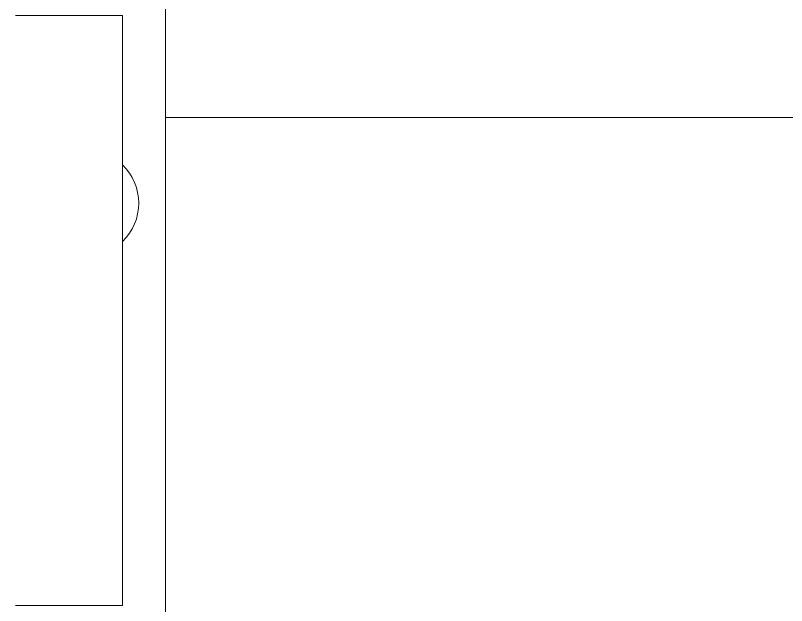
# Model space of a CAD drawing. Extents: x 500 to 100500, y -14500 to 21140.
# Drawn here: x 8837 to 8908.9, y -2270.2 to -2215.2 of the extents above; entities that cross this region are included whole.
import ezdxf

# ---------------------------------------------------------------- set-up
doc = ezdxf.new("R2010")
doc.units = 0
doc.layers.get('0').update_dxf_attribs({"linetype": 'CONTINUOUS'})
doc.layers.add('D', color=7, linetype='CONTINUOUS')

# ---------------------------------------------------------------- blocks, each defined once
blk = doc.blocks.new('KZXCVASDF123')
at = {"color": 7, "linetype": 'Continuous', "lineweight": 18}
for p, q in [((-56220.07, -66467.675, 21.357), (-56220.07, -66317.675, 21.357)), ((-56234.07, -66335.175, 21.357), (-56224.07, -66335.175, 21.357)), ((-56224.07, -66335.175, 21.357), (-56224.07, -66390.175, 21.357)), ((-56220.07, -66344.675, 21.357), (-56145.57, -66344.675, 21.357)), ((-56224.07, -66390.175, 21.357), (-56234.07, -66390.175, 21.357))]:
    blk.add_line(p, q, dxfattribs=at)
for start, end in [(0, 45.573), (314.427, 0)]:
    blk.add_arc((-56227.57, -66352.675, 21.357), 5, start, end, dxfattribs=at)

msp = doc.modelspace()

# ---------------------------------------------------------------- block references
at = {"layer": 'D', "color": 1}
msp.add_blockref('KZXCVASDF123', (65071.067, 64119.97, -31.832), dxfattribs=at)

doc.saveas('drawing.dxf')
